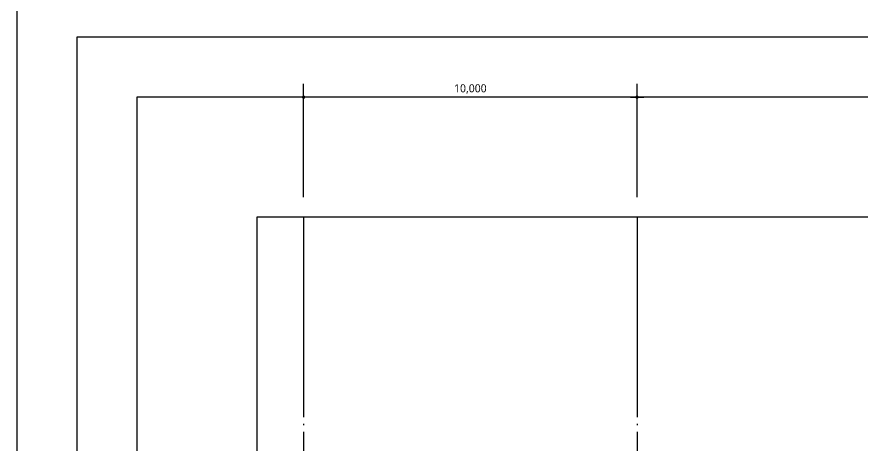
# Model space of a CAD drawing. Header units: millimetres. Extents: x 0 to 672800, y 0 to 118800.
# Drawn here: x 611689 to 637039, y 84604 to 97449 of the extents above; entities that cross this region are included whole.
import ezdxf

# ---------------------------------------------------------------- set-up
doc = ezdxf.new("R2010")
doc.units = ezdxf.units.MM
doc.header["$LTSCALE"] = 200
doc.linetypes.add('CEN-GAUN', pattern=[32.2, 30, -1, 0.2, -1])
doc.layers.get('DEFPOINTS').update_dxf_attribs({"color": 137})
doc.layers.add('CEN', color=1, linetype='CEN-GAUN')
doc.layers.add('check', color=61, linetype='Continuous', plot=False)
doc.styles.add('맑은고딕', font='malgun.ttf')
doc.dimstyles.new('CJAK', dxfattribs={"dimscale": 200, "dimtxt": 1.2, "dimasz": 0.5, "dimexe": 2, "dimexo": 3, "dimgap": 0.5, "dimtad": 1, "dimdec": 0, "dimzin": 1, "dimdsep": 46, "dimlunit": 6, "dimtxsty": '맑은고딕', "dimblk": 'CJDOT', "dimcen": 0.09, "dimdle": 1, "dimclrd": 256, "dimclre": 256, "dimclrt": 256, "dimadec": 0, "dimazin": 0, "dimtfac": 1, "dimtdec": 0, "dimtix": 1, "dimtmove": 2, "dimatfit": 3, "dimldrblk": 'CJDOT', "dimfxl": 1, "dimtolj": 1, "dimtzin": 1, "dimarcsym": 0})

# ---------------------------------------------------------------- blocks, each defined once
blk = doc.blocks.new('CJDOT')
blk.add_line((-2, 0), (2, 0))
at = {"const_width": 0.5}
blk.add_lwpolyline([(-0.25, 0, 1), (0.25, 0, 1)], format="xyb", close=True, dxfattribs=at)
blk = doc.blocks.new('*D385')
at = {"layer": 'check', "lineweight": -2, "transparency": 16777216}
for p, q in [((620289, 92042), (620289, 95442)), ((630289, 92042), (630289, 95442)), ((630189, 95042), (620389, 95042))]:
    blk.add_line(p, q, dxfattribs=at)
at = {"layer": 'DEFPOINTS', "color": 0, "transparency": 16777216}
for p in [(620289, 95042), (620289, 91442), (630289, 91442)]:
    blk.add_point(p, dxfattribs=at)
at = {"layer": 'check', "lineweight": -2, "transparency": 16777216, "xscale": 100, "yscale": 100, "zscale": 100, "rotation": 180}
blk.add_blockref('CJDOT', (620289, 95042), dxfattribs=at)
at = {"layer": 'check', "lineweight": -2, "transparency": 16777216, "xscale": 100, "yscale": 100, "zscale": 100}
blk.add_blockref('CJDOT', (630289, 95042), dxfattribs=at)
at = {"layer": 'check', "transparency": 16777216, "insert": (625289, 95286), "char_height": 240, "attachment_point": 5, "style": '맑은고딕'}
blk.add_mtext('\\A1;10,000', dxfattribs=at)

msp = doc.modelspace()

# ---------------------------------------------------------------- linework, layer by layer
at = {"layer": 'CEN'}
for p, q in [((620288.7, 91441.6), (620288.7, 66441.6)), ((630288.7, 91441.6), (630288.7, 66441.6))]:
    msp.add_line(p, q, dxfattribs=at)
at = {"layer": 'DEFPOINTS'}
for points in [[(648488.7, 59241.6), (648488.7, 98641.6), (611688.5, 98641.6), (611688.5, 59241.6)], [(646688.7, 61041.6), (646688.7, 96841.6), (613488.5, 96841.6), (613488.5, 61041.6)], [(644888.7, 62841.6), (644888.7, 95041.6), (615288.5, 95041.6), (615288.5, 62841.6)], [(641288.7, 66441.6), (641288.7, 91441.6), (618888.5, 91441.6), (618888.5, 66441.6)]]:
    msp.add_lwpolyline(points, close=True, dxfattribs=at)

# ---------------------------------------------------------------- dimensions: what is measured, and where the dimension line sits
at = {"layer": 'check'}
dim = msp.add_linear_dim(base=(620288.7, 95041.6), p1=(630288.7, 91441.6), p2=(620288.7, 91441.6), angle=180, dimstyle='CJAK', dxfattribs=at)
dim.commit()
dim.dimension.update_dxf_attribs({"geometry": '*D385', "text_midpoint": (625288.7, 95286.4)})

doc.saveas('drawing.dxf')
